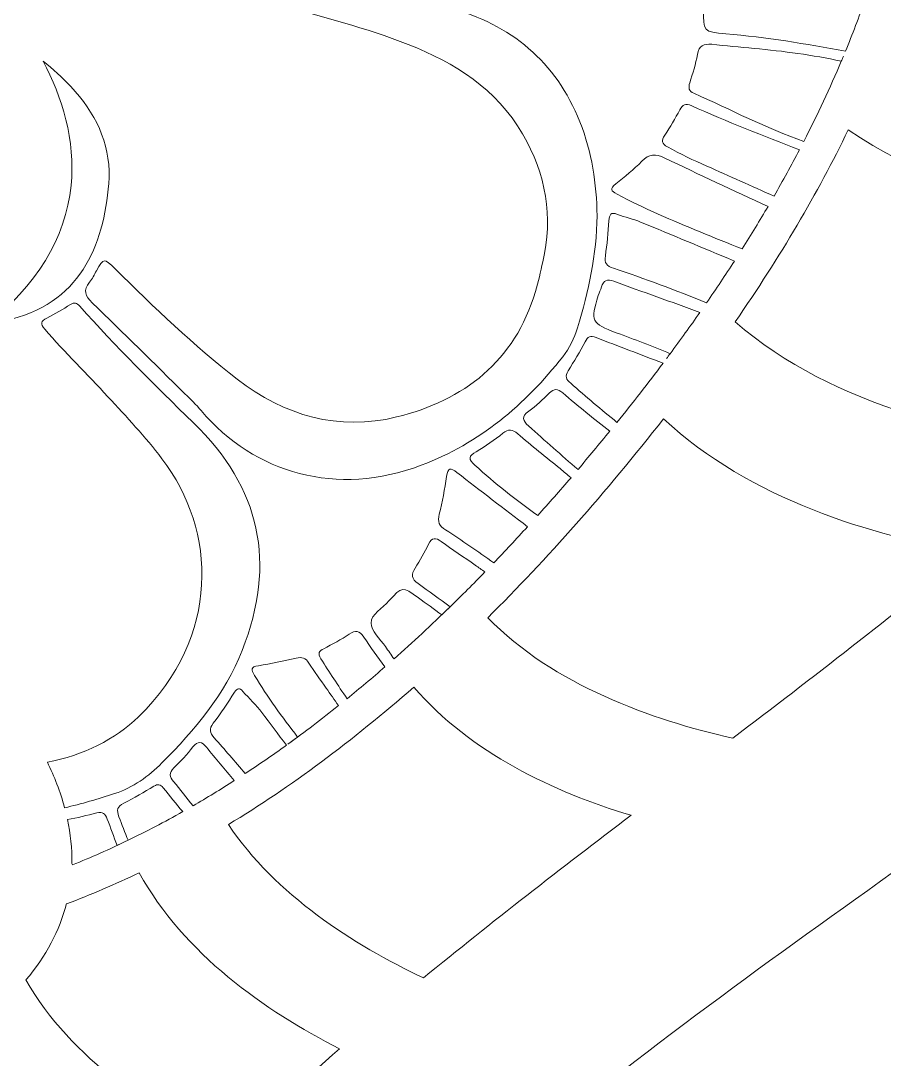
# Model space of a CAD drawing. Extents: x 705 to 8445, y -5934 to -84.
# Drawn here: x 7818.4 to 8119.3, y -1294.7 to -932.6 of the extents above; entities that cross this region are included whole.
import ezdxf

# ---------------------------------------------------------------- set-up
doc = ezdxf.new("R2010")
doc.units = 0
doc.header["$MEASUREMENT"] = 0
doc.layers.add('Layer 1', color=7, linetype='Continuous')

# ---------------------------------------------------------------- blocks, each defined once
blk = doc.blocks.new('block 36')
at = {"layer": 'Layer 1', "lineweight": 0}
for points, knots in [([(8407.41, -639.1), (8384.61, -597.14), (8350.92, -557.08), (8310.01, -523.26), (8225.24, -453.22), (8114.63, -393.43), (7990.01, -350.27), (7990.01, -350.27), (7990.01, -350.25), (7990.01, -350.25), (7989.56, -348.29), (7988.99, -346.27), (7988.29, -344.21), (7986.75, -339.66), (7984.08, -333.09), (7978.64, -328.58), (7977.95, -328), (7977.23, -327.47), (7976.49, -327), (7976.49, -327), (7976.49, -327), (7976.48, -327), (7978.02, -308.1), (7974.42, -288.74), (7965.71, -269.33), (7961.26, -259.39), (7953.88, -252.44), (7946.75, -245.72), (7941.01, -240.31), (7935.58, -235.19), (7931.94, -228.82), (7930.86, -226.92), (7929.94, -224.87), (7928.96, -222.69), (7927.7, -219.87), (7926.38, -216.96), (7924.62, -214.13), (7917.57, -202.87), (7906.04, -196.8), (7894.77, -193.55), (7894.77, -193.55), (7893.39, -191.5), (7893.39, -191.5), (7850.97, -126.97), (7786.83, -102.16), (7740.49, -92.73), (7699.6, -84.39), (7665.74, -86.15), (7653.87, -87.19), (7653.82, -87.13), (7653.79, -87.09), (7653.76, -87.06), (7653.76, -87.06), (7653.58, -87.21), (7653.58, -87.21), (7652.01, -87.36), (7650.84, -87.48), (7650.14, -87.56), (7649.43, -87.48), (7648.26, -87.36), (7646.7, -87.21), (7646.7, -87.21), (7646.51, -87.06), (7646.51, -87.06), (7646.48, -87.09), (7646.45, -87.13), (7646.4, -87.19), (7634.53, -86.15), (7600.67, -84.39), (7559.78, -92.73), (7513.44, -102.16), (7449.3, -126.97), (7406.9, -191.48), (7406.9, -191.48), (7405.52, -193.55), (7405.52, -193.55), (7394.23, -196.8), (7382.7, -202.87), (7375.65, -214.13), (7373.89, -216.96), (7372.58, -219.87), (7371.31, -222.69), (7370.33, -224.87), (7369.41, -226.92), (7368.33, -228.82), (7364.69, -235.19), (7359.26, -240.31), (7353.52, -245.72), (7346.39, -252.44), (7339.01, -259.39), (7334.56, -269.33), (7325.85, -288.74), (7322.25, -308.1), (7323.79, -327), (7323.78, -327), (7323.78, -327), (7323.78, -327), (7323.05, -327.47), (7322.32, -327.99), (7321.63, -328.58), (7316.19, -333.09), (7313.52, -339.65), (7311.98, -344.21), (7311.29, -346.27), (7310.71, -348.29), (7310.26, -350.25), (7310.26, -350.25), (7310.26, -350.27), (7310.26, -350.27), (7185.64, -393.43), (7075.03, -453.22), (6990.26, -523.26), (6949.35, -557.08), (6915.66, -597.14), (6892.86, -639.1), (6867.06, -686.53), (6854.92, -735.81), (6856.74, -785.55), (6858.47, -832.44), (6871.11, -881.24), (6894.31, -930.56), (6926.3, -998.52), (6976.91, -1064.15), (7044.73, -1125.62), (7089.41, -1166.12), (7138.87, -1201.57), (7186.72, -1235.86), (7232.05, -1268.36), (7278.94, -1301.97), (7321.49, -1339.71), (7399.07, -1408.49), (7450.5, -1474.94), (7478.64, -1542.74), (7474.81, -1548.78), (7471.23, -1555.62), (7468.57, -1563.02), (7467.16, -1562.92), (7465.6, -1562.85), (7464, -1562.85), (7458.13, -1562.85), (7451.7, -1563.94), (7449.97, -1569.72), (7449.48, -1571.39), (7449.45, -1572.94), (7449.41, -1574.32), (7449.41, -1574.65), (7449.4, -1574.97), (7449.39, -1575.28), (7449.21, -1578.99), (7447.84, -1582.95), (7445.33, -1587.05), (7444.38, -1588.6), (7443.35, -1590.14), (7442.28, -1591.64), (7441.6, -1592.59), (7440.89, -1593.54), (7440.16, -1594.48), (7432.92, -1603.87), (7423.69, -1612.4), (7414.7, -1620.7), (7414.7, -1620.7), (7410.61, -1624.5), (7410.61, -1624.5), (7400.29, -1634.07), (7389.62, -1643.97), (7377.62, -1650.59), (7374.23, -1652.48), (7370.13, -1656.81), (7369.83, -1666.79), (7369.1, -1691.36), (7390.95, -1735.67), (7410.5, -1750.55), (7391.65, -1786.38), (7369.15, -1837.42), (7349.91, -1904.23), (7325.13, -1990.3), (7310.44, -2085.45), (7306.26, -2187.05), (7302.77, -2272.07), (7306.67, -2361.81), (7317.87, -2455.11), (7313.34, -2458.43), (7308.34, -2461.58), (7302.61, -2464.72), (7276.21, -2479.19), (7247.58, -2484.35), (7222, -2479.25), (7187.79, -2472.45), (7160.64, -2452.75), (7141.3, -2420.72), (7104.66, -2360.07), (7103.99, -2265.76), (7122.25, -2203.95), (7141.86, -2137.67), (7181.08, -2071.38), (7245.73, -1995.32), (7250.18, -1990.08), (7254.67, -1984.87), (7259.18, -1979.66), (7283.57, -1951.39), (7308.78, -1922.17), (7326.61, -1888.58), (7350.74, -1843.05), (7356.31, -1794.98), (7341.87, -1756.7), (7341.87, -1756.7), (7331.37, -1728.9), (7331.37, -1728.9), (7331.37, -1728.9), (7333.8, -1758.52), (7333.8, -1758.52), (7336.72, -1794.26), (7322.12, -1826.76), (7309.35, -1847.74), (7289.24, -1880.81), (7261.11, -1908.95), (7233.89, -1936.17), (7222.68, -1947.4), (7211.07, -1959.02), (7200.2, -1970.8), (7135.89, -2040.52), (7089.19, -2104.07), (7057.43, -2165.11), (7014.7, -2247.19), (6999.21, -2325.56), (7011.4, -2398), (7031.15, -2515.4), (7130.49, -2607.87), (7220.17, -2647.42), (7252.4, -2661.63), (7282.45, -2668.81), (7308.01, -2668.81), (7326.56, -2668.81), (7342.74, -2665.03), (7355.66, -2657.4), (7355.66, -2657.42), (7355.66, -2657.42), (7355.66, -2657.42), (7362.53, -2679.36), (7370.34, -2699.79), (7379.03, -2718.56), (7399.29, -2762.32), (7425.1, -2798.69), (7455.73, -2826.65), (7489.46, -2857.45), (7533.52, -2880.64), (7586.71, -2895.59), (7629.05, -2907.49), (7676.23, -2913.71), (7723.76, -2913.71), (7727.22, -2913.71), (7730.69, -2913.68), (7734.15, -2913.61), (7865.4, -2911.1), (7997.29, -2856.35), (8095.98, -2763.41), (8133.64, -2727.95), (8162.82, -2687.49), (8180.37, -2646.4), (8200.65, -2598.94), (8205.83, -2551.02), (8195.77, -2503.97), (8175.91, -2411.09), (8113.39, -2334), (8019.73, -2286.89), (7937.77, -2245.67), (7840.02, -2231.14), (7749.63, -2246.42), (7755.8, -2235.1), (7762.02, -2223.86), (7768.23, -2212.7), (7787.04, -2178.83), (7806.49, -2143.79), (7823.28, -2107.91), (7860.37, -2028.64), (7882.39, -1957.48), (7890.63, -1890.34), (7895.73, -1848.73), (7897.28, -1796.91), (7884.85, -1750.08), (7904.12, -1735.61), (7925.68, -1692.46), (7925.68, -1667.69), (7925.68, -1667.28), (7925.68, -1666.88), (7925.67, -1666.48), (7925.37, -1656.52), (7921.27, -1652.21), (7917.88, -1650.33), (7905.87, -1643.73), (7895.21, -1633.85), (7884.89, -1624.31), (7884.89, -1624.31), (7880.78, -1620.52), (7880.78, -1620.52), (7869.49, -1610.12), (7857.81, -1599.36), (7850.16, -1586.97), (7847.65, -1582.89), (7846.29, -1578.95), (7846.11, -1575.25), (7846.1, -1574.94), (7846.09, -1574.61), (7846.09, -1574.29), (7846.05, -1572.92), (7846.01, -1571.37), (7845.52, -1569.7), (7843.8, -1563.98), (7837.45, -1562.87), (7831.63, -1562.85), (7828.98, -1555.53), (7825.42, -1548.75), (7821.63, -1542.74), (7849.76, -1474.94), (7901.2, -1408.49), (7978.78, -1339.71), (8021.33, -1301.97), (8068.22, -1268.36), (8113.56, -1235.86), (8161.4, -1201.57), (8210.86, -1166.12), (8255.55, -1125.62), (8323.36, -1064.15), (8373.97, -998.52), (8405.96, -930.56), (8429.16, -881.24), (8441.8, -832.45), (8443.53, -785.55), (8445.35, -735.81), (8433.21, -686.53), (8407.41, -639.1)], [0, 0, 0, 0, 1, 1, 1, 2, 2, 2, 3, 3, 3, 4, 4, 4, 5, 5, 5, 6, 6, 6, 7, 7, 7, 8, 8, 8, 9, 9, 9, 10, 10, 10, 11, 11, 11, 12, 12, 12, 13, 13, 13, 14, 14, 14, 15, 15, 15, 16, 16, 16, 17, 17, 17, 18, 18, 18, 19, 19, 19, 20, 20, 20, 21, 21, 21, 22, 22, 22, 23, 23, 23, 24, 24, 24, 25, 25, 25, 26, 26, 26, 27, 27, 27, 28, 28, 28, 29, 29, 29, 30, 30, 30, 31, 31, 31, 32, 32, 32, 33, 33, 33, 34, 34, 34, 35, 35, 35, 36, 36, 36, 37, 37, 37, 38, 38, 38, 39, 39, 39, 40, 40, 40, 41, 41, 41, 42, 42, 42, 43, 43, 43, 44, 44, 44, 45, 45, 45, 46, 46, 46, 47, 47, 47, 48, 48, 48, 49, 49, 49, 50, 50, 50, 51, 51, 51, 52, 52, 52, 53, 53, 53, 54, 54, 54, 55, 55, 55, 56, 56, 56, 57, 57, 57, 58, 58, 58, 59, 59, 59, 60, 60, 60, 61, 61, 61, 62, 62, 62, 63, 63, 63, 64, 64, 64, 65, 65, 65, 66, 66, 66, 67, 67, 67, 68, 68, 68, 69, 69, 69, 70, 70, 70, 71, 71, 71, 72, 72, 72, 73, 73, 73, 74, 74, 74, 75, 75, 75, 76, 76, 76, 77, 77, 77, 78, 78, 78, 79, 79, 79, 80, 80, 80, 81, 81, 81, 82, 82, 82, 83, 83, 83, 84, 84, 84, 85, 85, 85, 86, 86, 86, 87, 87, 87, 88, 88, 88, 89, 89, 89, 90, 90, 90, 91, 91, 91, 92, 92, 92, 93, 93, 93, 94, 94, 94, 95, 95, 95, 96, 96, 96, 97, 97, 97, 98, 98, 98, 99, 99, 99, 100, 100, 100, 101, 101, 101, 102, 102, 102, 103, 103, 103, 104, 104, 104, 105, 105, 105, 106, 106, 106, 107, 107, 107, 108, 108, 108, 109, 109, 109, 110, 110, 110, 110]), ([(7851.27, -1019.16), (7864.89, -1032.57), (7878.61, -1045.87), (7893.79, -1057.59), (7910.37, -1070.38), (7929.12, -1075.8), (7949.36, -1070.8), (7972.84, -1065), (7990.55, -1051.46), (7997.74, -1027.01), (7998.74, -1023.62), (7999.53, -1020.16), (8000.32, -1016.71), (8003.96, -1000.91), (8001.48, -986.14), (7993.27, -972.1), (7984.06, -956.34), (7969.73, -947.36), (7953.38, -940.88), (7938.65, -935.05), (7923.22, -931.44), (7908.14, -926.73), (7905.56, -925.92), (7901.46, -925.66), (7900.82, -924.05), (7899.91, -921.79), (7902.96, -919.19), (7904.3, -916.75), (7906.96, -911.88), (7907.04, -911.89), (7912.52, -913.39), (7930.83, -918.44), (7949.2, -923.28), (7967.56, -928.12), (7989.22, -933.83), (8004.84, -946.89), (8013.25, -967.89), (8017.46, -978.42), (8019.05, -989.5), (8019.24, -1000.62), (8019.06, -1014.15), (8016.25, -1027.03), (8012.41, -1039.72), (8011.31, -1043.34), (8009.67, -1046.8), (8007.31, -1049.79), (7994.06, -1066.54), (7978.31, -1079.94), (7957.96, -1087.62), (7928.61, -1098.72), (7899.85, -1090.59), (7881.27, -1068.55), (7879.53, -1066.48), (7877.54, -1064.62), (7875.61, -1062.71), (7864.86, -1052.1), (7854.12, -1041.47), (7843.29, -1030.96), (7840.91, -1028.64), (7839.93, -1026.6), (7842.39, -1023.78), (7843.38, -1022.64), (7843.99, -1021.18), (7844.76, -1019.85), (7847.41, -1015.29), (7847.38, -1015.33), (7851.27, -1019.16)], [0, 0, 0, 0, 1, 1, 1, 2, 2, 2, 3, 3, 3, 4, 4, 4, 5, 5, 5, 6, 6, 6, 7, 7, 7, 8, 8, 8, 9, 9, 9, 10, 10, 10, 11, 11, 11, 12, 12, 12, 13, 13, 13, 14, 14, 14, 15, 15, 15, 16, 16, 16, 17, 17, 17, 18, 18, 18, 19, 19, 19, 20, 20, 20, 21, 21, 21, 22, 22, 22, 22]), ([(8064.13, -937.16), (8056.26, -936.48), (8056.26, -936.44), (8056.26, -928.5), (8056.26, -927.54), (8056.24, -926.6), (8056.26, -925.66), (8056.38, -919.97), (8055.26, -919.88), (8061.82, -920.32), (8078.8, -921.47), (8095.8, -922.77), (8112.6, -925.38), (8110.5, -931.34), (8108.23, -937.3), (8105.78, -943.29), (8092, -940.64), (8078.14, -938.38), (8064.13, -937.16)], [0, 0, 0, 0, 1, 1, 1, 2, 2, 2, 3, 3, 3, 4, 4, 4, 5, 5, 5, 6, 6, 6, 6]), ([(8052.98, -957.93), (8051.19, -957.14), (8050.97, -956.02), (8051.53, -954.26), (8052.56, -951), (8053.61, -947.72), (8054.2, -944.37), (8054.75, -941.27), (8056.5, -940.59), (8059.16, -940.85), (8064.09, -941.32), (8069.03, -941.8), (8073.96, -942.27), (8084.17, -943.24), (8094.32, -944.53), (8104.33, -946.75), (8104.58, -946.18), (8104.82, -945.59), (8105.06, -945.02), (8104.82, -945.61), (8104.58, -946.18), (8104.34, -946.75), (8104.34, -946.75), (8104.33, -946.75), (8104.33, -946.75), (8100.43, -956.02), (8096.08, -965.33), (8091.28, -974.68), (8078.13, -970.08), (8065.71, -963.6), (8052.98, -957.93)], [0, 0, 0, 0, 1, 1, 1, 2, 2, 2, 3, 3, 3, 4, 4, 4, 5, 5, 5, 6, 6, 6, 7, 7, 7, 8, 8, 8, 9, 9, 9, 10, 10, 10, 10]), ([(7815.22, -1036.67), (7814.3, -1036.91), (7813.45, -1037.29), (7812.54, -1037.58), (7810.37, -1038.26), (7808.18, -1038.8), (7805.98, -1039.22), (7823.96, -1024.92), (7834, -1008.48), (7835.9, -990.12), (7837.53, -974.2), (7832.77, -959.23), (7826.18, -946.7), (7829.58, -949.44), (7832.8, -952.38), (7835.84, -955.58), (7844.37, -964.56), (7849.33, -975.11), (7849.24, -987.28), (7847.75, -1009.22), (7840.36, -1030.14), (7815.22, -1036.67)], [0, 0, 0, 0, 1, 1, 1, 2, 2, 2, 3, 3, 3, 4, 4, 4, 5, 5, 5, 6, 6, 6, 7, 7, 7, 7]), ([(8057.48, -983.3), (8052.85, -981.23), (8048.22, -979.19), (8043.81, -976.65), (8041.72, -975.45), (8041.56, -974.43), (8042.82, -972.52), (8044.71, -969.68), (8046.43, -966.71), (8048.08, -963.72), (8049.09, -961.9), (8049.96, -961.26), (8052.19, -962.27), (8064.52, -967.85), (8077.13, -972.75), (8089.74, -977.64), (8086.94, -983), (8083.99, -988.38), (8080.89, -993.77), (8073.07, -990.32), (8065.28, -986.78), (8057.48, -983.3)], [0, 0, 0, 0, 1, 1, 1, 2, 2, 2, 3, 3, 3, 4, 4, 4, 5, 5, 5, 6, 6, 6, 7, 7, 7, 7]), ([(8190.07, -1082.05), (8151.89, -1078.31), (8101.58, -1067.47), (8067.35, -1037.63), (8083.05, -1014.9), (8096.08, -992.74), (8106.73, -970.72), (8151.99, -1001.14), (8211.13, -1007.89), (8254.52, -1007.89), (8255.25, -1007.89), (8255.96, -1007.89), (8256.69, -1007.87), (8258.06, -1007.87), (8259.41, -1007.85), (8260.77, -1007.84), (8239.28, -1034.23), (8215.39, -1058.77), (8190.07, -1082.05)], [0, 0, 0, 0, 1, 1, 1, 2, 2, 2, 3, 3, 3, 4, 4, 4, 5, 5, 5, 6, 6, 6, 6]), ([(8055.19, -1006.27), (8045.37, -1002.24), (8035.59, -998.11), (8026.2, -993.11), (8023.98, -991.93), (8023.68, -991.17), (8025.76, -989.52), (8028.89, -987.03), (8032.04, -984.5), (8034.82, -981.64), (8037.38, -979), (8039.58, -978.95), (8042.84, -980.5), (8054.8, -986.21), (8066.71, -991.99), (8078.82, -997.35), (8075.94, -1002.28), (8072.93, -1007.23), (8069.79, -1012.18), (8064.91, -1010.24), (8060.05, -1008.27), (8055.19, -1006.27)], [0, 0, 0, 0, 1, 1, 1, 2, 2, 2, 3, 3, 3, 4, 4, 4, 5, 5, 5, 6, 6, 6, 7, 7, 7, 7]), ([(8024.9, -1018.95), (8022.51, -1018.17), (8021.75, -1017.12), (8022.11, -1014.66), (8022.7, -1010.58), (8023.06, -1006.47), (8023.37, -1002.35), (8023.53, -1000.27), (8024, -999.24), (8026.35, -1000.14), (8028.99, -1001.16), (8031.79, -1001.74), (8034.39, -1002.81), (8045.3, -1007.34), (8056.19, -1011.88), (8067.08, -1016.43), (8063.98, -1021.25), (8060.75, -1026.1), (8057.4, -1030.96), (8046.68, -1026.64), (8035.89, -1022.54), (8024.9, -1018.95)], [0, 0, 0, 0, 1, 1, 1, 2, 2, 2, 3, 3, 3, 4, 4, 4, 5, 5, 5, 6, 6, 6, 7, 7, 7, 7]), ([(8044.7, -1048.72), (8044.27, -1049.3), (8043.84, -1049.87), (8043.41, -1050.44), (8043.84, -1049.87), (8044.26, -1049.3), (8044.69, -1048.72), (8038.49, -1046.15), (8032.22, -1043.74), (8025.91, -1041.4), (8017.25, -1038.19), (8016.84, -1037.39), (8019.65, -1028.43), (8019.97, -1027.42), (8020.43, -1026.45), (8020.75, -1025.44), (8021.46, -1023.14), (8022.81, -1022.61), (8025.06, -1023.45), (8035.03, -1027.18), (8045.1, -1030.63), (8055.07, -1034.32), (8051.72, -1039.11), (8048.26, -1043.9), (8044.69, -1048.72), (8044.69, -1048.72), (8044.7, -1048.72), (8044.7, -1048.72)], [0, 0, 0, 0, 1, 1, 1, 2, 2, 2, 3, 3, 3, 4, 4, 4, 5, 5, 5, 6, 6, 6, 7, 7, 7, 8, 8, 8, 9, 9, 9, 9]), ([(7867.59, -1085.34), (7861.78, -1077.73), (7855.25, -1070.74), (7848.76, -1063.73), (7841.46, -1055.86), (7833.81, -1048.31), (7826.76, -1040.19), (7825.1, -1038.29), (7825.33, -1037.43), (7827.46, -1036.34), (7830.29, -1034.88), (7833.04, -1033.25), (7835.74, -1031.57), (7837.13, -1030.71), (7837.9, -1030.96), (7838.99, -1032.16), (7851.54, -1046.28), (7864.94, -1059.58), (7878.48, -1072.73), (7902.02, -1095.59), (7907.58, -1121.65), (7895.54, -1152.21), (7889.47, -1167.62), (7879.04, -1179.87), (7867.6, -1191.41), (7862.9, -1196.14), (7857.47, -1200.03), (7851.1, -1202.12), (7845.3, -1204.02), (7839.47, -1205.72), (7833.68, -1207.05), (7832.17, -1201.46), (7830.08, -1196.15), (7827.66, -1191.18), (7840.05, -1188.78), (7851.4, -1183.23), (7859.45, -1175.35), (7888.04, -1147.37), (7886.75, -1110.46), (7867.59, -1085.34)], [0, 0, 0, 0, 1, 1, 1, 2, 2, 2, 3, 3, 3, 4, 4, 4, 5, 5, 5, 6, 6, 6, 7, 7, 7, 8, 8, 8, 9, 9, 9, 10, 10, 10, 11, 11, 11, 12, 12, 12, 13, 13, 13, 13]), ([(8010.03, -1059.06), (8008.43, -1057.66), (8007.91, -1056.62), (8009.17, -1054.67), (8011.27, -1051.41), (8013.22, -1048.02), (8015.02, -1044.58), (8015.96, -1042.77), (8016.89, -1042.29), (8018.88, -1043.08), (8026.63, -1046.15), (8034.45, -1048.99), (8042.2, -1052.07), (8039.62, -1055.5), (8037, -1058.95), (8034.3, -1062.41), (8031.59, -1065.88), (8028.87, -1069.29), (8026.15, -1072.67), (8020.69, -1068.26), (8015.34, -1063.69), (8010.03, -1059.06)], [0, 0, 0, 0, 1, 1, 1, 2, 2, 2, 3, 3, 3, 4, 4, 4, 5, 5, 5, 6, 6, 6, 7, 7, 7, 7]), ([(7995.37, -1073.92), (7993.33, -1072.06), (7992.73, -1070.68), (7995.42, -1068.77), (7997.99, -1066.92), (8000.34, -1064.72), (8002.57, -1062.46), (8004.29, -1060.72), (8005.5, -1060.89), (8007.28, -1062.42), (8012.61, -1067.03), (8018.11, -1071.42), (8023.7, -1075.69), (8020.01, -1080.25), (8016.29, -1084.72), (8012.58, -1089.09), (8006.76, -1084.14), (8001.05, -1079.04), (7995.37, -1073.92)], [0, 0, 0, 0, 1, 1, 1, 2, 2, 2, 3, 3, 3, 4, 4, 4, 5, 5, 5, 6, 6, 6, 6]), ([(8066.51, -1182.79), (8038.25, -1176.44), (8003.97, -1164.24), (7981.13, -1140.8), (8001.76, -1120.3), (8022.19, -1097.18), (8042.38, -1071.44), (8072.51, -1099.54), (8115.11, -1112.24), (8148.89, -1117.96), (8121.99, -1140.35), (8094.19, -1161.76), (8066.51, -1182.79)], [0, 0, 0, 0, 1, 1, 1, 2, 2, 2, 3, 3, 3, 4, 4, 4, 4]), ([(7976.67, -1087.63), (7974.27, -1085.41), (7974.45, -1084.47), (7977.1, -1082.91), (7980.35, -1080.99), (7983.44, -1078.78), (7986.42, -1076.48), (7988.34, -1074.98), (7989.67, -1074.98), (7991.56, -1076.64), (7996.36, -1080.84), (8001.37, -1084.78), (8006.31, -1088.81), (8007.59, -1089.85), (8008.86, -1090.91), (8010.14, -1091.96), (8006.28, -1096.46), (8002.42, -1100.86), (7998.53, -1105.17), (7991.01, -1099.62), (7983.56, -1094), (7976.67, -1087.63)], [0, 0, 0, 0, 1, 1, 1, 2, 2, 2, 3, 3, 3, 4, 4, 4, 5, 5, 5, 6, 6, 6, 7, 7, 7, 7]), ([(7966.46, -1110.19), (7964.2, -1108.74), (7963.57, -1107.32), (7964.23, -1104.7), (7965.33, -1100.36), (7966.11, -1095.94), (7966.77, -1091.51), (7967.22, -1088.48), (7968.11, -1088.38), (7970.4, -1090.16), (7978.56, -1096.52), (7986.79, -1102.76), (7994.97, -1109.06), (7991.07, -1113.35), (7987.15, -1117.58), (7983.21, -1121.67), (7977.72, -1117.71), (7972.15, -1113.86), (7966.46, -1110.19)], [0, 0, 0, 0, 1, 1, 1, 2, 2, 2, 3, 3, 3, 4, 4, 4, 5, 5, 5, 6, 6, 6, 6]), ([(7940.45, -1142.64), (7940.45, -1139.61), (7944.46, -1137.48), (7946.71, -1134.95), (7951.33, -1129.78), (7951.41, -1129.81), (7956.96, -1133.85), (7959.67, -1135.83), (7962.39, -1137.8), (7965.11, -1139.77), (7966.08, -1138.85), (7967.04, -1137.92), (7968, -1136.99), (7964.31, -1134.28), (7960.61, -1131.56), (7956.9, -1128.89), (7954.53, -1127.17), (7954.28, -1125.8), (7955.82, -1123.46), (7957.56, -1120.8), (7959.12, -1118.01), (7960.52, -1115.14), (7961.68, -1112.76), (7962.98, -1112.78), (7964.9, -1114.17), (7968.82, -1116.99), (7972.81, -1119.73), (7976.78, -1122.49), (7977.9, -1123.28), (7979.02, -1124.07), (7980.14, -1124.84), (7976.11, -1129.01), (7972.06, -1133.05), (7968, -1136.99), (7961.5, -1143.32), (7954.98, -1149.37), (7948.46, -1155.15), (7947.47, -1153.73), (7946.48, -1152.3), (7945.5, -1150.87), (7943.64, -1148.17), (7940.44, -1145.39), (7940.45, -1142.64)], [0, 0, 0, 0, 1, 1, 1, 2, 2, 2, 3, 3, 3, 4, 4, 4, 5, 5, 5, 6, 6, 6, 7, 7, 7, 8, 8, 8, 9, 9, 9, 10, 10, 10, 11, 11, 11, 12, 12, 12, 13, 13, 13, 14, 14, 14, 14]), ([(7922.96, -1155.08), (7921.8, -1153.22), (7922.28, -1152.49), (7923.96, -1151.6), (7926.99, -1150.02), (7930.01, -1148.37), (7932.87, -1146.52), (7935.08, -1145.09), (7936.39, -1145.2), (7937.96, -1147.55), (7940.3, -1151.07), (7942.75, -1154.53), (7945.27, -1157.93), (7940.88, -1161.76), (7936.49, -1165.47), (7932.09, -1169.02), (7928.95, -1164.44), (7925.91, -1159.8), (7922.96, -1155.08)], [0, 0, 0, 0, 1, 1, 1, 2, 2, 2, 3, 3, 3, 4, 4, 4, 5, 5, 5, 6, 6, 6, 6]), ([(7899.89, -1160.91), (7898.67, -1158.87), (7898.39, -1157.98), (7901.19, -1157.53), (7905.61, -1156.83), (7910, -1155.88), (7914.37, -1154.89), (7916.35, -1154.44), (7917.66, -1154.77), (7918.81, -1156.6), (7920.68, -1159.61), (7922.82, -1162.44), (7924.84, -1165.34), (7926.26, -1167.38), (7927.68, -1169.41), (7929.09, -1171.45), (7923.23, -1176.15), (7917.36, -1180.61), (7911.48, -1184.86), (7911.48, -1184.86), (7914.85, -1182.39), (7914.85, -1182.39), (7909.53, -1175.47), (7904.37, -1168.44), (7899.89, -1160.91)], [0, 0, 0, 0, 1, 1, 1, 2, 2, 2, 3, 3, 3, 4, 4, 4, 5, 5, 5, 6, 6, 6, 7, 7, 7, 8, 8, 8, 8]), ([(7885.83, -1182.7), (7884.22, -1180.88), (7883.91, -1179.63), (7885.47, -1177.6), (7888.12, -1174.14), (7890.5, -1170.46), (7892.89, -1166.8), (7893.82, -1165.39), (7894.6, -1165.06), (7895.82, -1166.47), (7897.99, -1168.96), (7900.43, -1171.24), (7902.41, -1173.87), (7905.27, -1177.65), (7908.11, -1181.44), (7910.96, -1185.24), (7906.17, -1188.69), (7901.38, -1191.99), (7896.58, -1195.13), (7893.06, -1190.93), (7889.48, -1186.79), (7885.83, -1182.7)], [0, 0, 0, 0, 1, 1, 1, 2, 2, 2, 3, 3, 3, 4, 4, 4, 5, 5, 5, 6, 6, 6, 7, 7, 7, 7]), ([(7958.75, -1266.38), (7934.2, -1254.77), (7907.12, -1237.42), (7890.77, -1212.91), (7912.42, -1199.77), (7933.97, -1183.78), (7955.34, -1164.97), (7975.15, -1187.97), (8004.14, -1201.61), (8031.07, -1209.68), (8006.8, -1228.14), (7982.48, -1246.9), (7958.75, -1266.38)], [0, 0, 0, 0, 1, 1, 1, 2, 2, 2, 3, 3, 3, 4, 4, 4, 4]), ([(7871.66, -1197.94), (7870.21, -1196.15), (7869.94, -1194.91), (7871.72, -1193.18), (7874.09, -1190.89), (7876.32, -1188.44), (7878.37, -1185.86), (7880.15, -1183.65), (7881.45, -1183.97), (7883.07, -1185.95), (7886.3, -1189.87), (7889.54, -1193.73), (7892.8, -1197.6), (7888.01, -1200.68), (7883.23, -1203.6), (7878.45, -1206.36), (7876.18, -1203.55), (7873.91, -1200.75), (7871.66, -1197.94)], [0, 0, 0, 0, 1, 1, 1, 2, 2, 2, 3, 3, 3, 4, 4, 4, 5, 5, 5, 6, 6, 6, 6]), ([(7844.92, -1208.84), (7847, -1208.3), (7847.83, -1209.1), (7848.52, -1210.98), (7849.66, -1214.06), (7850.8, -1217.14), (7851.96, -1220.21), (7853.24, -1219.61), (7854.51, -1219.01), (7855.78, -1218.41), (7854.7, -1215.67), (7853.64, -1212.94), (7852.61, -1210.19), (7851.74, -1207.86), (7852.01, -1206.59), (7854.32, -1205.45), (7857.91, -1203.67), (7861.36, -1201.6), (7864.8, -1199.54), (7866.17, -1198.72), (7867.03, -1198.84), (7868.05, -1200.13), (7870.28, -1202.92), (7872.56, -1205.68), (7874.84, -1208.42), (7868.5, -1212.01), (7862.14, -1215.34), (7855.78, -1218.41), (7849.32, -1221.53), (7842.86, -1224.4), (7836.38, -1226.98), (7836.32, -1226.82), (7836.25, -1226.65), (7836.19, -1226.48), (7836.28, -1221.23), (7835.73, -1216.1), (7834.68, -1211.15), (7838.13, -1210.6), (7841.53, -1209.72), (7844.92, -1208.84)], [0, 0, 0, 0, 1, 1, 1, 2, 2, 2, 3, 3, 3, 4, 4, 4, 5, 5, 5, 6, 6, 6, 7, 7, 7, 8, 8, 8, 9, 9, 9, 10, 10, 10, 11, 11, 11, 12, 12, 12, 13, 13, 13, 13]), ([(7891.32, -1326.23), (7864.96, -1313.7), (7835.83, -1294.57), (7820.21, -1267.08), (7827.2, -1258.79), (7831.93, -1249.9), (7834.34, -1240.47), (7834.34, -1240.47), (7834.36, -1240.55), (7834.36, -1240.55), (7842.82, -1237.39), (7851.25, -1233.78), (7859.69, -1229.75), (7875.27, -1257.97), (7903.23, -1277.79), (7929.52, -1291.09), (7916.47, -1302.48), (7903.69, -1314.18), (7891.32, -1326.23)], [0, 0, 0, 0, 1, 1, 1, 2, 2, 2, 3, 3, 3, 4, 4, 4, 5, 5, 5, 6, 6, 6, 6])]:
    blk.add_open_spline(points, degree=3, knots=knots, dxfattribs=at)
blk = doc.blocks.new('block 35')
at = {"layer": 'Layer 1'}
blk.add_blockref('block 36', (0, 0), dxfattribs=at)
blk = doc.blocks.new('block 34')
at = {"layer": 'Layer 1'}
blk.add_blockref('block 35', (0, 0), dxfattribs=at)

msp = doc.modelspace()

# ---------------------------------------------------------------- block references
at = {"layer": 'Layer 1'}
msp.add_blockref('block 34', (0, 0), dxfattribs=at)

doc.saveas('drawing.dxf')
